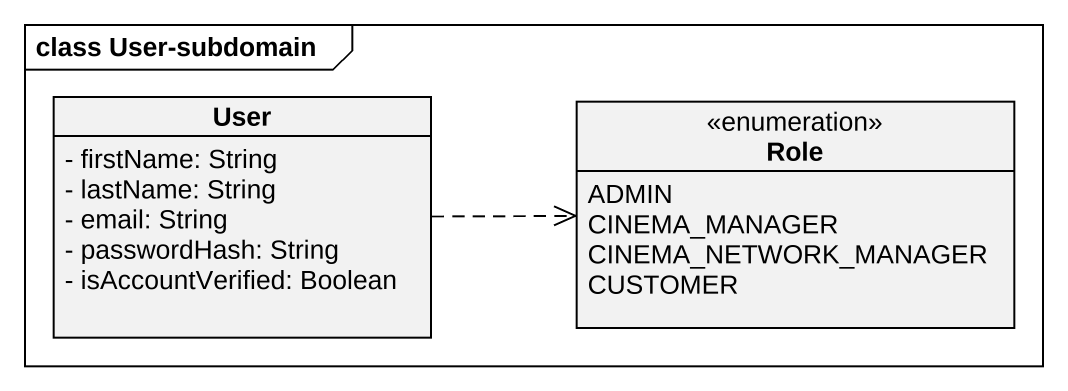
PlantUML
@startuml
mainframe class User-subdomain
hide circle
hide empty members
skinparam classAttributeIconSize 0
class User {
  - firstName: String
  - lastName: String
  - email: String
  - passwordHash: String
  - isAccountVerified: Boolean
}
enum Role {
  ADMIN
  CINEMA_MANAGER
  CINEMA_NETWORK_MANAGER
  CUSTOMER
}
User .right.> Role
@enduml
